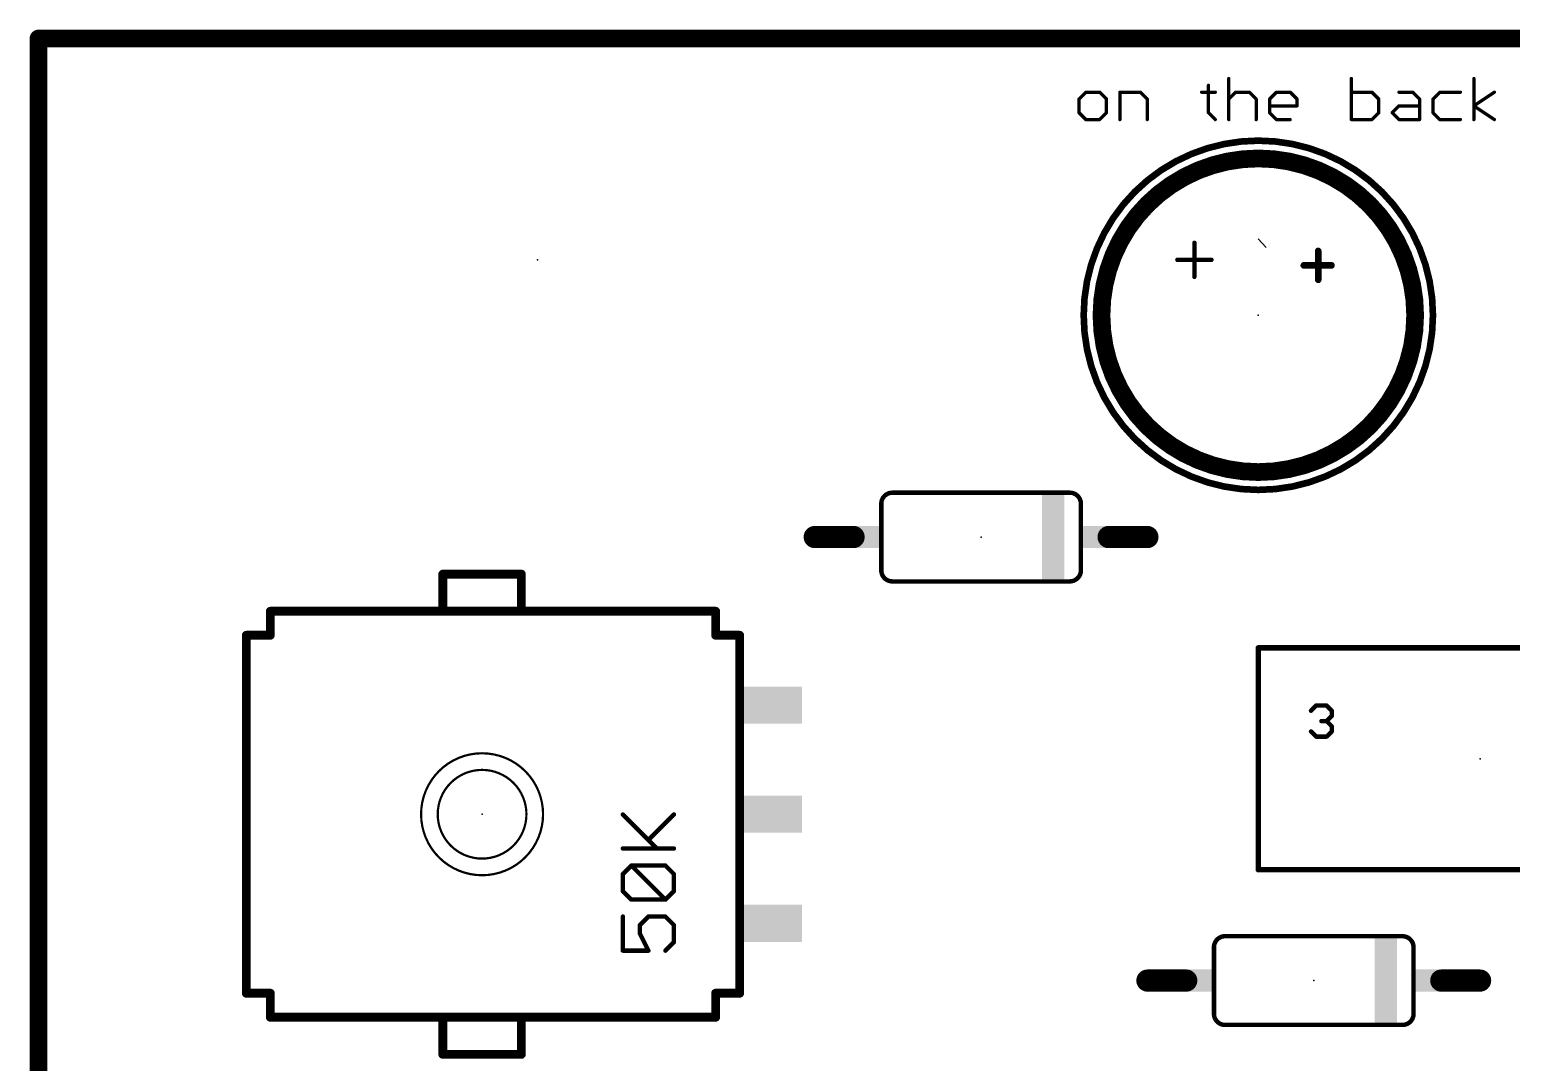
# Model space of a CAD drawing. Extents: x 0 to 100, y 0 to 80.
# Drawn here: x -0.2 to 33.74, y 56.55 to 80.2 of the extents above; entities that cross this region are included whole.
import ezdxf

# ---------------------------------------------------------------- set-up
doc = ezdxf.new("R2010")
doc.units = 0
for name, color, linetype in [('19', 53, 'CONTINUOUS'), ('20', 7, 'CONTINUOUS'), ('21', 253, 'CONTINUOUS'), ('23', 7, 'CONTINUOUS'), ('24', 7, 'CONTINUOUS'), ('27', 253, 'CONTINUOUS'), ('51', 253, 'CONTINUOUS')]:
    doc.layers.add(name, color=color, linetype=linetype)

# ---------------------------------------------------------------- blocks, each defined once
blk = doc.blocks.new('RECT')
blk.add_solid([(-0.5, -0.5), (0.5, -0.5), (-0.5, 0.5), (0.5, 0.5)])

msp = doc.modelspace()

# ---------------------------------------------------------------- linework, layer by layer
at = {"layer": '19'}
msp.add_line((27.94, 75.41), (28.1178, 75.2094), dxfattribs=at)
at = {"layer": '20', "const_width": 0.4064}
for points in [[(100, 80), (0, 80)], [(0, 80), (0, 0)]]:
    msp.add_lwpolyline(points, dxfattribs=at)
at = {"layer": '20', "const_width": 0.2032}
for points in [[(0, 80.1016, 1), (0, 79.8984)], [(0.1016, 80, 1), (-0.1016, 80)]]:
    msp.add_lwpolyline(points, format="xyb", dxfattribs=at)
at = {"layer": '21'}
for points, const_width in [([(27.2639, 79.0837), (27.2639, 78.1431)], 0.0762), ([(30.0704, 79.0837), (30.0704, 78.1431)], 0.0762), ([(32.877, 78.1431), (32.877, 79.0837)], 0.0762), ([(23.9904, 78.7702), (23.8336, 78.6134)], 0.0762), ([(24.3039, 78.7702), (23.9904, 78.7702)], 0.0762), ([(24.4607, 78.6134), (24.3039, 78.7702)], 0.0762), ([(24.7691, 78.1431), (24.7691, 78.7702)], 0.0762), ([(24.7691, 78.7702), (25.2394, 78.7702)], 0.0762), ([(25.2394, 78.7702), (25.3962, 78.6134)], 0.0762), ([(26.6402, 78.7702), (26.9537, 78.7702)], 0.0762), ([(26.7969, 78.9269), (26.7969, 78.2999)], 0.0762), ([(27.2639, 78.6134), (27.4206, 78.7702)], 0.0762), ([(27.4206, 78.7702), (27.7342, 78.7702)], 0.0762), ([(27.7342, 78.7702), (27.8909, 78.6134)], 0.0762), ([(28.1994, 78.6134), (28.3561, 78.7702)], 0.0762), ([(28.3561, 78.7702), (28.6697, 78.7702)], 0.0762), ([(28.6697, 78.7702), (28.8264, 78.6134)], 0.0762), ([(30.5407, 78.7702), (30.0704, 78.7702)], 0.0762), ([(30.6975, 78.6134), (30.5407, 78.7702)], 0.0762), ([(31.1627, 78.7702), (31.4762, 78.7702)], 0.0762), ([(31.4762, 78.7702), (31.633, 78.6134)], 0.0762), ([(32.0982, 78.7702), (31.9414, 78.6134)], 0.0762), ([(32.5685, 78.7702), (32.0982, 78.7702)], 0.0762), ([(32.877, 78.4566), (33.3473, 78.7702)], 0.0762), ([(23.8336, 78.6134), (23.8336, 78.2999)], 0.0762), ([(24.4607, 78.2999), (24.4607, 78.6134)], 0.0762), ([(25.3962, 78.6134), (25.3962, 78.1431)], 0.0762), ([(27.8909, 78.6134), (27.8909, 78.1431)], 0.0762), ([(28.1994, 78.2999), (28.1994, 78.6134)], 0.0762), ([(28.8264, 78.4566), (28.1994, 78.4566)], 0.0762), ([(28.8264, 78.6134), (28.8264, 78.4566)], 0.0762), ([(30.6975, 78.2999), (30.6975, 78.6134)], 0.0762), ([(31.0059, 78.2999), (31.1627, 78.4566)], 0.0762), ([(31.1627, 78.4566), (31.633, 78.4566)], 0.0762), ([(31.633, 78.6134), (31.633, 78.1431)], 0.0762), ([(31.9414, 78.6134), (31.9414, 78.2999)], 0.0762), ([(33.3473, 78.1431), (32.877, 78.4566)], 0.0762), ([(23.8336, 78.2999), (23.9904, 78.1431)], 0.0762), ([(23.9904, 78.1431), (24.3039, 78.1431)], 0.0762), ([(24.3039, 78.1431), (24.4607, 78.2999)], 0.0762), ([(26.7969, 78.2999), (26.9537, 78.1431)], 0.0762), ([(28.3561, 78.1431), (28.1994, 78.2999)], 0.0762), ([(28.6697, 78.1431), (28.3561, 78.1431)], 0.0762), ([(30.0704, 78.1431), (30.5407, 78.1431)], 0.0762), ([(30.5407, 78.1431), (30.6975, 78.2999)], 0.0762), ([(31.1627, 78.1431), (31.0059, 78.2999)], 0.0762), ([(31.633, 78.1431), (31.1627, 78.1431)], 0.0762), ([(31.9414, 78.2999), (32.0982, 78.1431)], 0.0762), ([(32.0982, 78.1431), (32.5685, 78.1431)], 0.0762), ([(26.4756, 75.3203), (26.4756, 74.5407)], 0.1016), ([(29.3116, 74.4728), (29.3116, 75.1332)], 0.1524), ([(26.0858, 74.9305), (26.8654, 74.9305)], 0.1016), ([(29.6164, 74.803), (28.9814, 74.803)], 0.1524), ([(23.622, 69.596), (19.558, 69.596)], 0.1016), ([(19.304, 67.818), (19.304, 69.342)], 0.1016), ([(23.876, 67.818), (23.876, 69.342)], 0.1016), ([(23.622, 67.564), (19.558, 67.564)], 0.1016), ([(5.31, 66.88), (5.31, 66.33)], 0.2032), ([(5.31, 66.88), (7.51, 66.88)], 0.2032), ([(12.31, 66.88), (15.51, 66.88)], 0.2032), ([(15.51, 66.33), (15.51, 66.88)], 0.2032), ([(4.76, 58.13), (4.76, 66.33)], 0.2032), ([(5.31, 66.33), (4.76, 66.33)], 0.2032), ([(16.06, 66.33), (15.51, 66.33)], 0.2032), ([(16.06, 66.33), (16.06, 58.13)], 0.2032), ([(38.1, 66.04), (27.94, 66.04)], 0.127), ([(27.94, 66.04), (27.94, 60.96)], 0.127), ([(29.1474, 64.6012), (29.266, 64.7198)], 0.1016), ([(29.266, 64.7198), (29.5033, 64.7198)], 0.1016), ([(29.5033, 64.7198), (29.6219, 64.6012)], 0.1016), ([(29.6219, 64.4825), (29.5033, 64.3639)], 0.1016), ([(29.6219, 64.6012), (29.6219, 64.4825)], 0.1016), ([(29.266, 64.008), (29.1474, 64.1266)], 0.1016), ([(29.5033, 64.3639), (29.3847, 64.3639)], 0.1016), ([(29.5033, 64.3639), (29.6219, 64.2453)], 0.1016), ([(29.6219, 64.1266), (29.5033, 64.008)], 0.1016), ([(29.6219, 64.2453), (29.6219, 64.1266)], 0.1016), ([(29.5033, 64.008), (29.266, 64.008)], 0.1016), ([(27.94, 60.96), (38.1, 60.96)], 0.127), ([(31.242, 59.436), (27.178, 59.436)], 0.1016), ([(26.924, 57.658), (26.924, 59.182)], 0.1016), ([(31.496, 57.658), (31.496, 59.182)], 0.1016), ([(4.76, 58.13), (5.31, 58.13)], 0.2032), ([(5.31, 58.13), (5.31, 57.58)], 0.2032), ([(15.51, 58.13), (16.06, 58.13)], 0.2032), ([(15.51, 57.58), (15.51, 58.13)], 0.2032), ([(7.51, 57.58), (5.31, 57.58)], 0.2032), ([(15.51, 57.58), (12.31, 57.58)], 0.2032), ([(31.242, 57.404), (27.178, 57.404)], 0.1016)]:
    msp.add_lwpolyline(points, dxfattribs=dict(at, const_width=const_width))
for points, const_width in [([(27.2829, 79.0837, 1), (27.2448, 79.0837)], 0.0381), ([(30.0895, 79.0837, 1), (30.0514, 79.0837)], 0.0381), ([(32.896, 79.0837, 1), (32.8579, 79.0837)], 0.0381), ([(23.9904, 78.7892, 1), (23.9904, 78.7511)], 0.0381), ([(24.0039, 78.7567, 1), (23.9769, 78.7836)], 0.0381), ([(24.3174, 78.7836, 1), (24.2904, 78.7567)], 0.0381), ([(24.3039, 78.7511, 1), (24.3039, 78.7892)], 0.0381), ([(24.7882, 78.7702, 1), (24.7501, 78.7702)], 0.0381), ([(24.7691, 78.7892, 1), (24.7691, 78.7511)], 0.0381), ([(25.2529, 78.7836, 1), (25.226, 78.7567)], 0.0381), ([(25.2394, 78.7511, 1), (25.2394, 78.7892)], 0.0381), ([(26.6402, 78.7892, 1), (26.6402, 78.7511)], 0.0381), ([(26.816, 78.9269, 1), (26.7779, 78.9269)], 0.0381), ([(26.9537, 78.7511, 1), (26.9537, 78.7892)], 0.0381), ([(27.4206, 78.7892, 1), (27.4206, 78.7511)], 0.0381), ([(27.4341, 78.7567, 1), (27.4071, 78.7836)], 0.0381), ([(27.7476, 78.7836, 1), (27.7207, 78.7567)], 0.0381), ([(27.7342, 78.7511, 1), (27.7342, 78.7892)], 0.0381), ([(28.3561, 78.7892, 1), (28.3561, 78.7511)], 0.0381), ([(28.3696, 78.7567, 1), (28.3427, 78.7836)], 0.0381), ([(28.6831, 78.7836, 1), (28.6562, 78.7567)], 0.0381), ([(28.6697, 78.7511, 1), (28.6697, 78.7892)], 0.0381), ([(30.0704, 78.7892, 1), (30.0704, 78.7511)], 0.0381), ([(30.5542, 78.7836, 1), (30.5272, 78.7567)], 0.0381), ([(30.5407, 78.7511, 1), (30.5407, 78.7892)], 0.0381), ([(31.1627, 78.7892, 1), (31.1627, 78.7511)], 0.0381), ([(31.4897, 78.7836, 1), (31.4628, 78.7567)], 0.0381), ([(31.4762, 78.7511, 1), (31.4762, 78.7892)], 0.0381), ([(32.0982, 78.7892, 1), (32.0982, 78.7511)], 0.0381), ([(32.1117, 78.7567, 1), (32.0847, 78.7836)], 0.0381), ([(32.5685, 78.7511, 1), (32.5685, 78.7892)], 0.0381), ([(33.3578, 78.7543, 1), (33.3367, 78.786)], 0.0381), ([(23.8527, 78.6134, 1), (23.8146, 78.6134)], 0.0381), ([(23.8201, 78.6269, 1), (23.8471, 78.5999)], 0.0381), ([(24.4797, 78.6134, 1), (24.4416, 78.6134)], 0.0381), ([(24.4472, 78.5999, 1), (24.4742, 78.6269)], 0.0381), ([(25.4153, 78.6134, 1), (25.3772, 78.6134)], 0.0381), ([(25.3827, 78.5999, 1), (25.4097, 78.6269)], 0.0381), ([(27.2504, 78.6269, 1), (27.2773, 78.5999)], 0.0381), ([(27.91, 78.6134, 1), (27.8719, 78.6134)], 0.0381), ([(27.8775, 78.5999, 1), (27.9044, 78.6269)], 0.0381), ([(28.2184, 78.6134, 1), (28.1803, 78.6134)], 0.0381), ([(28.1859, 78.6269, 1), (28.2128, 78.5999)], 0.0381), ([(28.1994, 78.4757, 1), (28.1994, 78.4376)], 0.0381), ([(28.8455, 78.6134, 1), (28.8074, 78.6134)], 0.0381), ([(28.8074, 78.4566, 1), (28.8455, 78.4566)], 0.0381), ([(28.813, 78.5999, 1), (28.8399, 78.6269)], 0.0381), ([(28.8264, 78.4376, 1), (28.8264, 78.4757)], 0.0381), ([(30.7165, 78.6134, 1), (30.6784, 78.6134)], 0.0381), ([(30.684, 78.5999, 1), (30.7109, 78.6269)], 0.0381), ([(31.1627, 78.4757, 1), (31.1627, 78.4376)], 0.0381), ([(31.1762, 78.4432, 1), (31.1492, 78.4701)], 0.0381), ([(31.652, 78.6134, 1), (31.6139, 78.6134)], 0.0381), ([(31.6195, 78.5999, 1), (31.6465, 78.6269)], 0.0381), ([(31.633, 78.4376, 1), (31.633, 78.4757)], 0.0381), ([(31.9605, 78.6134, 1), (31.9224, 78.6134)], 0.0381), ([(31.928, 78.6269, 1), (31.9549, 78.5999)], 0.0381), ([(32.8875, 78.4725, 1), (32.8664, 78.4408)], 0.0381), ([(32.8664, 78.4725, 1), (32.8875, 78.4408)], 0.0381), ([(23.8471, 78.3133, 1), (23.8201, 78.2864)], 0.0381), ([(23.8146, 78.2999, 1), (23.8527, 78.2999)], 0.0381), ([(23.9904, 78.1621, 1), (23.9904, 78.1241)], 0.0381), ([(23.9769, 78.1296, 1), (24.0039, 78.1566)], 0.0381), ([(24.2904, 78.1566, 1), (24.3174, 78.1296)], 0.0381), ([(24.3039, 78.1241, 1), (24.3039, 78.1621)], 0.0381), ([(24.4416, 78.2999, 1), (24.4797, 78.2999)], 0.0381), ([(24.4742, 78.2864, 1), (24.4472, 78.3133)], 0.0381), ([(24.7501, 78.1431, 1), (24.7882, 78.1431)], 0.0381), ([(25.3772, 78.1431, 1), (25.4153, 78.1431)], 0.0381), ([(26.7779, 78.2999, 1), (26.816, 78.2999)], 0.0381), ([(26.8104, 78.3133, 1), (26.7835, 78.2864)], 0.0381), ([(26.9402, 78.1296, 1), (26.9672, 78.1566)], 0.0381), ([(27.2448, 78.1431, 1), (27.2829, 78.1431)], 0.0381), ([(27.8719, 78.1431, 1), (27.91, 78.1431)], 0.0381), ([(28.1803, 78.2999, 1), (28.2184, 78.2999)], 0.0381), ([(28.2128, 78.3133, 1), (28.1859, 78.2864)], 0.0381), ([(28.3561, 78.1621, 1), (28.3561, 78.1241)], 0.0381), ([(28.3427, 78.1296, 1), (28.3696, 78.1566)], 0.0381), ([(28.6697, 78.1241, 1), (28.6697, 78.1621)], 0.0381), ([(30.0704, 78.1621, 1), (30.0704, 78.1241)], 0.0381), ([(30.0514, 78.1431, 1), (30.0895, 78.1431)], 0.0381), ([(30.5272, 78.1566, 1), (30.5542, 78.1296)], 0.0381), ([(30.5407, 78.1241, 1), (30.5407, 78.1621)], 0.0381), ([(30.6784, 78.2999, 1), (30.7165, 78.2999)], 0.0381), ([(30.7109, 78.2864, 1), (30.684, 78.3133)], 0.0381), ([(31.0194, 78.3133, 1), (30.9925, 78.2864)], 0.0381), ([(30.9925, 78.3133, 1), (31.0194, 78.2864)], 0.0381), ([(31.1627, 78.1621, 1), (31.1627, 78.1241)], 0.0381), ([(31.1492, 78.1296, 1), (31.1762, 78.1566)], 0.0381), ([(31.6139, 78.1431, 1), (31.652, 78.1431)], 0.0381), ([(31.633, 78.1241, 1), (31.633, 78.1621)], 0.0381), ([(31.9224, 78.2999, 1), (31.9605, 78.2999)], 0.0381), ([(31.9549, 78.3133, 1), (31.928, 78.2864)], 0.0381), ([(32.0982, 78.1621, 1), (32.0982, 78.1241)], 0.0381), ([(32.0847, 78.1296, 1), (32.1117, 78.1566)], 0.0381), ([(32.5685, 78.1241, 1), (32.5685, 78.1621)], 0.0381), ([(32.8579, 78.1431, 1), (32.896, 78.1431)], 0.0381), ([(33.3367, 78.1272, 1), (33.3578, 78.159)], 0.0381), ([(27.94, 69.66, 1), (27.94, 77.66, 1), (27.94, 69.66)], 0.1524), ([(27.94, 70.0679, 1), (27.94, 77.2521, 1), (27.94, 70.0679)], 0.4064), ([(26.501, 75.3203, 1), (26.4502, 75.3203)], 0.0508), ([(29.3497, 75.1332, 1), (29.2735, 75.1332)], 0.0762), ([(26.0858, 74.9559, 1), (26.0858, 74.9051)], 0.0508), ([(26.8654, 74.9051, 1), (26.8654, 74.9559)], 0.0508), ([(28.9814, 74.8411, 1), (28.9814, 74.7649)], 0.0762), ([(29.6164, 74.7649, 1), (29.6164, 74.8411)], 0.0762), ([(26.4502, 74.5407, 1), (26.501, 74.5407)], 0.0508), ([(29.2735, 74.4728, 1), (29.3497, 74.4728)], 0.0762), ([(19.558, 69.596, 0.4142), (19.304, 69.342)], 0.1016), ([(19.558, 69.6214, 1), (19.558, 69.5706)], 0.0508), ([(19.558, 69.5706, 1), (19.558, 69.6214)], 0.0508), ([(23.876, 69.342, 0.4142), (23.622, 69.596)], 0.1016), ([(23.622, 69.6214, 1), (23.622, 69.5706)], 0.0508), ([(23.622, 69.5706, 1), (23.622, 69.6214)], 0.0508), ([(19.3294, 69.342, 1), (19.2786, 69.342)], 0.0508), ([(19.2786, 69.342, 1), (19.3294, 69.342)], 0.0508), ([(23.9014, 69.342, 1), (23.8506, 69.342)], 0.0508), ([(23.8506, 69.342, 1), (23.9014, 69.342)], 0.0508), ([(19.304, 67.818, 0.4142), (19.558, 67.564)], 0.1016), ([(19.3294, 67.818, 1), (19.2786, 67.818)], 0.0508), ([(19.2786, 67.818, 1), (19.3294, 67.818)], 0.0508), ([(19.558, 67.5894, 1), (19.558, 67.5386)], 0.0508), ([(19.558, 67.5386, 1), (19.558, 67.5894)], 0.0508), ([(23.622, 67.564, 0.4142), (23.876, 67.818)], 0.1016), ([(23.622, 67.5894, 1), (23.622, 67.5386)], 0.0508), ([(23.622, 67.5386, 1), (23.622, 67.5894)], 0.0508), ([(23.9014, 67.818, 1), (23.8506, 67.818)], 0.0508), ([(23.8506, 67.818, 1), (23.9014, 67.818)], 0.0508), ([(5.3608, 66.88, 1), (5.2592, 66.88)], 0.1016), ([(5.31, 66.9308, 1), (5.31, 66.8292)], 0.1016), ([(7.51, 66.8292, 1), (7.51, 66.9308)], 0.1016), ([(12.31, 66.9308, 1), (12.31, 66.8292)], 0.1016), ([(15.5608, 66.88, 1), (15.4592, 66.88)], 0.1016), ([(15.51, 66.8292, 1), (15.51, 66.9308)], 0.1016), ([(4.8108, 66.33, 1), (4.7092, 66.33)], 0.1016), ([(4.76, 66.3808, 1), (4.76, 66.2792)], 0.1016), ([(5.2592, 66.33, 1), (5.3608, 66.33)], 0.1016), ([(5.31, 66.2792, 1), (5.31, 66.3808)], 0.1016), ([(15.51, 66.3808, 1), (15.51, 66.2792)], 0.1016), ([(15.4592, 66.33, 1), (15.5608, 66.33)], 0.1016), ([(16.1108, 66.33, 1), (16.0092, 66.33)], 0.1016), ([(16.06, 66.2792, 1), (16.06, 66.3808)], 0.1016), ([(27.94, 66.0718, 1), (27.94, 66.0083)], 0.0635), ([(27.9718, 66.04, 1), (27.9083, 66.04)], 0.0635), ([(29.1294, 64.6191, 1), (29.1653, 64.5832)], 0.0508), ([(29.266, 64.7452, 1), (29.266, 64.6944)], 0.0508), ([(29.284, 64.7018, 1), (29.2481, 64.7378)], 0.0508), ([(29.5212, 64.7378, 1), (29.4853, 64.7018)], 0.0508), ([(29.5033, 64.6944, 1), (29.5033, 64.7452)], 0.0508), ([(29.6473, 64.6012, 1), (29.5965, 64.6012)], 0.0508), ([(29.5965, 64.4825, 1), (29.6473, 64.4825)], 0.0508), ([(29.604, 64.5832, 1), (29.6399, 64.6191)], 0.0508), ([(29.6399, 64.4646, 1), (29.604, 64.5005)], 0.0508), ([(29.1653, 64.1446, 1), (29.1294, 64.1087)], 0.0508), ([(29.3847, 64.3893, 1), (29.3847, 64.3385)], 0.0508), ([(29.5212, 64.3819, 1), (29.4853, 64.3459)], 0.0508), ([(29.4853, 64.3819, 1), (29.5212, 64.3459)], 0.0508), ([(29.5033, 64.3385, 1), (29.5033, 64.3893)], 0.0508), ([(29.6473, 64.2453, 1), (29.5965, 64.2453)], 0.0508), ([(29.5965, 64.1266, 1), (29.6473, 64.1266)], 0.0508), ([(29.604, 64.2273, 1), (29.6399, 64.2632)], 0.0508), ([(29.6399, 64.1087, 1), (29.604, 64.1446)], 0.0508), ([(29.266, 64.0334, 1), (29.266, 63.9826)], 0.0508), ([(29.2481, 63.99, 1), (29.284, 64.026)], 0.0508), ([(29.4853, 64.026, 1), (29.5212, 63.99)], 0.0508), ([(29.5033, 63.9826, 1), (29.5033, 64.0334)], 0.0508), ([(10.16, 60.833, 1), (10.16, 63.627, 1), (10.16, 60.833)], 0.0508), ([(10.16, 61.214, 1), (10.16, 63.246, 1), (10.16, 61.214)], 0.0508), ([(27.94, 60.9918, 1), (27.94, 60.9282)], 0.0635), ([(27.9083, 60.96, 1), (27.9718, 60.96)], 0.0635), ([(27.178, 59.436, 0.4142), (26.924, 59.182)], 0.1016), ([(27.178, 59.4614, 1), (27.178, 59.4106)], 0.0508), ([(27.178, 59.4106, 1), (27.178, 59.4614)], 0.0508), ([(31.496, 59.182, 0.4142), (31.242, 59.436)], 0.1016), ([(31.242, 59.4614, 1), (31.242, 59.4106)], 0.0508), ([(31.242, 59.4106, 1), (31.242, 59.4614)], 0.0508), ([(26.9494, 59.182, 1), (26.8986, 59.182)], 0.0508), ([(26.8986, 59.182, 1), (26.9494, 59.182)], 0.0508), ([(31.5214, 59.182, 1), (31.4706, 59.182)], 0.0508), ([(31.4706, 59.182, 1), (31.5214, 59.182)], 0.0508), ([(4.76, 58.1808, 1), (4.76, 58.0792)], 0.1016), ([(4.7092, 58.13, 1), (4.8108, 58.13)], 0.1016), ([(5.3608, 58.13, 1), (5.2592, 58.13)], 0.1016), ([(5.31, 58.0792, 1), (5.31, 58.1808)], 0.1016), ([(15.51, 58.1808, 1), (15.51, 58.0792)], 0.1016), ([(15.5608, 58.13, 1), (15.4592, 58.13)], 0.1016), ([(16.0092, 58.13, 1), (16.1108, 58.13)], 0.1016), ([(16.06, 58.0792, 1), (16.06, 58.1808)], 0.1016), ([(26.924, 57.658, 0.4142), (27.178, 57.404)], 0.1016), ([(26.9494, 57.658, 1), (26.8986, 57.658)], 0.0508), ([(31.242, 57.404, 0.4142), (31.496, 57.658)], 0.1016), ([(31.5214, 57.658, 1), (31.4706, 57.658)], 0.0508), ([(5.31, 57.6308, 1), (5.31, 57.5292)], 0.1016), ([(5.2592, 57.58, 1), (5.3608, 57.58)], 0.1016), ([(7.51, 57.5292, 1), (7.51, 57.6308)], 0.1016), ([(12.31, 57.6308, 1), (12.31, 57.5292)], 0.1016), ([(15.4592, 57.58, 1), (15.5608, 57.58)], 0.1016), ([(15.51, 57.5292, 1), (15.51, 57.6308)], 0.1016), ([(26.8986, 57.658, 1), (26.9494, 57.658)], 0.0508), ([(27.178, 57.4294, 1), (27.178, 57.3786)], 0.0508), ([(27.178, 57.3786, 1), (27.178, 57.4294)], 0.0508), ([(31.242, 57.4294, 1), (31.242, 57.3786)], 0.0508), ([(31.242, 57.3786, 1), (31.242, 57.4294)], 0.0508), ([(31.4706, 57.658, 1), (31.5214, 57.658)], 0.0508)]:
    msp.add_lwpolyline(points, format="xyb", dxfattribs=dict(at, const_width=const_width))
at = {"layer": '23'}
for p in [(27.94, 73.66), (21.59, 68.58), (33.02, 63.5), (10.16, 62.23), (29.21, 58.42)]:
    msp.add_point(p, dxfattribs=at)
at = {"layer": '24'}
msp.add_point((11.43, 74.93), dxfattribs=at)
at = {"layer": '27', "const_width": 0.0508}
for points in [[(13.4028, 62.2422, 1), (13.3668, 62.2062)], [(14.5722, 62.2062, 1), (14.5362, 62.2422)], [(13.3848, 61.47, 1), (13.3848, 61.4192)], [(13.9515, 61.6575, 1), (13.9875, 61.6215)], [(14.1464, 61.4266, 1), (14.1824, 61.4626)], [(14.5542, 61.4192, 1), (14.5542, 61.47)], [(13.5977, 61.0728, 1), (13.5617, 61.0368)], [(13.5797, 61.0802, 1), (13.5797, 61.0294)], [(13.5977, 61.0368, 1), (13.5617, 61.0728)], [(14.3773, 61.0728, 1), (14.3413, 61.0368)], [(14.3593, 61.0294, 1), (14.3593, 61.0802)], [(13.3668, 60.8779, 1), (13.4028, 60.8419)], [(13.4102, 60.8599, 1), (13.3594, 60.8599)], [(14.5796, 60.8599, 1), (14.5288, 60.8599)], [(14.5362, 60.8419, 1), (14.5722, 60.8779)], [(13.4028, 60.4881, 1), (13.3668, 60.4521)], [(13.3594, 60.4701, 1), (13.4102, 60.4701)], [(14.5288, 60.4701, 1), (14.5796, 60.4701)], [(14.5722, 60.4521, 1), (14.5362, 60.4881)], [(13.5797, 60.3006, 1), (13.5797, 60.2498)], [(13.5617, 60.2572, 1), (13.5977, 60.2932)], [(14.3413, 60.2932, 1), (14.3773, 60.2572)], [(14.3413, 60.2572, 1), (14.3773, 60.2932)], [(14.3593, 60.2498, 1), (14.3593, 60.3006)], [(13.4102, 59.8854, 1), (13.3594, 59.8854)], [(13.7566, 59.7085, 1), (13.7926, 59.6725)], [(13.8, 59.6905, 1), (13.7492, 59.6905)], [(13.9695, 59.9108, 1), (13.9695, 59.86)], [(13.9875, 59.8674, 1), (13.9515, 59.9034)], [(14.3773, 59.9034, 1), (14.3413, 59.8674)], [(14.3593, 59.86, 1), (14.3593, 59.9108)], [(14.5796, 59.6905, 1), (14.5288, 59.6905)], [(14.5362, 59.6725, 1), (14.5722, 59.7085)], [(13.7973, 59.507, 1), (13.7519, 59.4842)], [(13.7492, 59.4956, 1), (13.8, 59.4956)], [(13.3848, 59.1312, 1), (13.3848, 59.0804)], [(13.3594, 59.1058, 1), (13.4102, 59.1058)], [(13.9468, 59.0944, 1), (13.9922, 59.1172)], [(13.9695, 59.0804, 1), (13.9695, 59.1312)], [(14.3413, 59.1238, 1), (14.3773, 59.0878)], [(14.5288, 59.3007, 1), (14.5796, 59.3007)], [(14.5722, 59.2827, 1), (14.5362, 59.3187)]]:
    msp.add_lwpolyline(points, format="xyb", dxfattribs=at)
at = {"layer": '27', "const_width": 0.1016}
for points in [[(14.1644, 61.4446), (13.3848, 62.2242)], [(13.9695, 61.6395), (14.5542, 62.2242)], [(13.3848, 61.4446), (14.5542, 61.4446)], [(13.3848, 60.8599), (13.5797, 61.0548)], [(13.5797, 61.0548), (14.3593, 61.0548)], [(14.3593, 60.2752), (13.5797, 61.0548)], [(14.3593, 61.0548), (14.5542, 60.8599)], [(13.3848, 60.4701), (13.3848, 60.8599)], [(14.5542, 60.8599), (14.5542, 60.4701)], [(13.5797, 60.2752), (13.3848, 60.4701)], [(14.5542, 60.4701), (14.3593, 60.2752)], [(14.3593, 60.2752), (13.5797, 60.2752)], [(13.3848, 59.8854), (13.3848, 59.1058)], [(13.7746, 59.6905), (13.9695, 59.8854)], [(13.7746, 59.4956), (13.7746, 59.6905)], [(13.9695, 59.8854), (14.3593, 59.8854)], [(14.3593, 59.8854), (14.5542, 59.6905)], [(14.5542, 59.6905), (14.5542, 59.3007)], [(13.9695, 59.1058), (13.7746, 59.4956)], [(13.3848, 59.1058), (13.9695, 59.1058)], [(14.5542, 59.3007), (14.3593, 59.1058)]]:
    msp.add_lwpolyline(points, dxfattribs=at)
at = {"layer": '51'}
for points, const_width in [([(17.78, 68.58), (18.669, 68.58)], 0.508), ([(25.4, 68.58), (24.511, 68.58)], 0.508), ([(11.06, 67.73), (9.26, 67.73)], 0.2032), ([(9.26, 67.73), (9.26, 66.98)], 0.2032), ([(11.06, 66.98), (11.06, 67.73)], 0.2032), ([(5.31, 66.88), (15.51, 66.88)], 0.2032), ([(25.4, 58.42), (26.289, 58.42)], 0.508), ([(33.02, 58.42), (32.131, 58.42)], 0.508), ([(15.51, 57.58), (5.31, 57.58)], 0.2032), ([(9.26, 57.48), (9.26, 56.73)], 0.2032), ([(11.06, 56.73), (11.06, 57.48)], 0.2032), ([(9.26, 56.73), (11.06, 56.73)], 0.2032)]:
    msp.add_lwpolyline(points, dxfattribs=dict(at, const_width=const_width))
for points, const_width in [([(17.78, 68.707, 1), (17.78, 68.453)], 0.254), ([(18.669, 68.453, 1), (18.669, 68.707)], 0.254), ([(24.511, 68.707, 1), (24.511, 68.453)], 0.254), ([(25.4, 68.453, 1), (25.4, 68.707)], 0.254), ([(9.26, 67.7808, 1), (9.26, 67.6792)], 0.1016), ([(9.3108, 67.73, 1), (9.2092, 67.73)], 0.1016), ([(11.1108, 67.73, 1), (11.0092, 67.73)], 0.1016), ([(11.06, 67.6792, 1), (11.06, 67.7808)], 0.1016), ([(5.31, 66.9308, 1), (5.31, 66.8292)], 0.1016), ([(9.2092, 66.98, 1), (9.3108, 66.98)], 0.1016), ([(11.0092, 66.98, 1), (11.1108, 66.98)], 0.1016), ([(15.51, 66.8292, 1), (15.51, 66.9308)], 0.1016), ([(25.4, 58.547, 1), (25.4, 58.293)], 0.254), ([(26.289, 58.293, 1), (26.289, 58.547)], 0.254), ([(32.131, 58.547, 1), (32.131, 58.293)], 0.254), ([(33.02, 58.293, 1), (33.02, 58.547)], 0.254), ([(5.31, 57.6308, 1), (5.31, 57.5292)], 0.1016), ([(9.3108, 57.48, 1), (9.2092, 57.48)], 0.1016), ([(11.1108, 57.48, 1), (11.0092, 57.48)], 0.1016), ([(15.51, 57.5292, 1), (15.51, 57.6308)], 0.1016), ([(9.26, 56.7808, 1), (9.26, 56.6792)], 0.1016), ([(9.2092, 56.73, 1), (9.3108, 56.73)], 0.1016), ([(11.0092, 56.73, 1), (11.1108, 56.73)], 0.1016), ([(11.06, 56.6792, 1), (11.06, 56.7808)], 0.1016)]:
    msp.add_lwpolyline(points, format="xyb", dxfattribs=dict(at, const_width=const_width))

# ---------------------------------------------------------------- block references
at = {"layer": '21', "rotation": 180}
for p, xscale, yscale in [((23.241, 68.58), 0.508, 2.032), ((18.9865, 68.58), 0.635, 0.508), ((24.1935, 68.58), 0.635, 0.508), ((30.861, 58.42), 0.508, 2.032), ((26.6065, 58.42), 0.635, 0.508), ((31.8135, 58.42), 0.635, 0.508)]:
    msp.add_blockref('RECT', p, dxfattribs=dict(at, xscale=xscale, yscale=yscale))
at = {"layer": '51', "xscale": 0.85, "yscale": 1.325, "rotation": 90}
for p in [(16.8225, 64.73), (16.8225, 62.23), (16.8225, 59.73)]:
    msp.add_blockref('RECT', p, dxfattribs=at)

doc.saveas('drawing.dxf')
